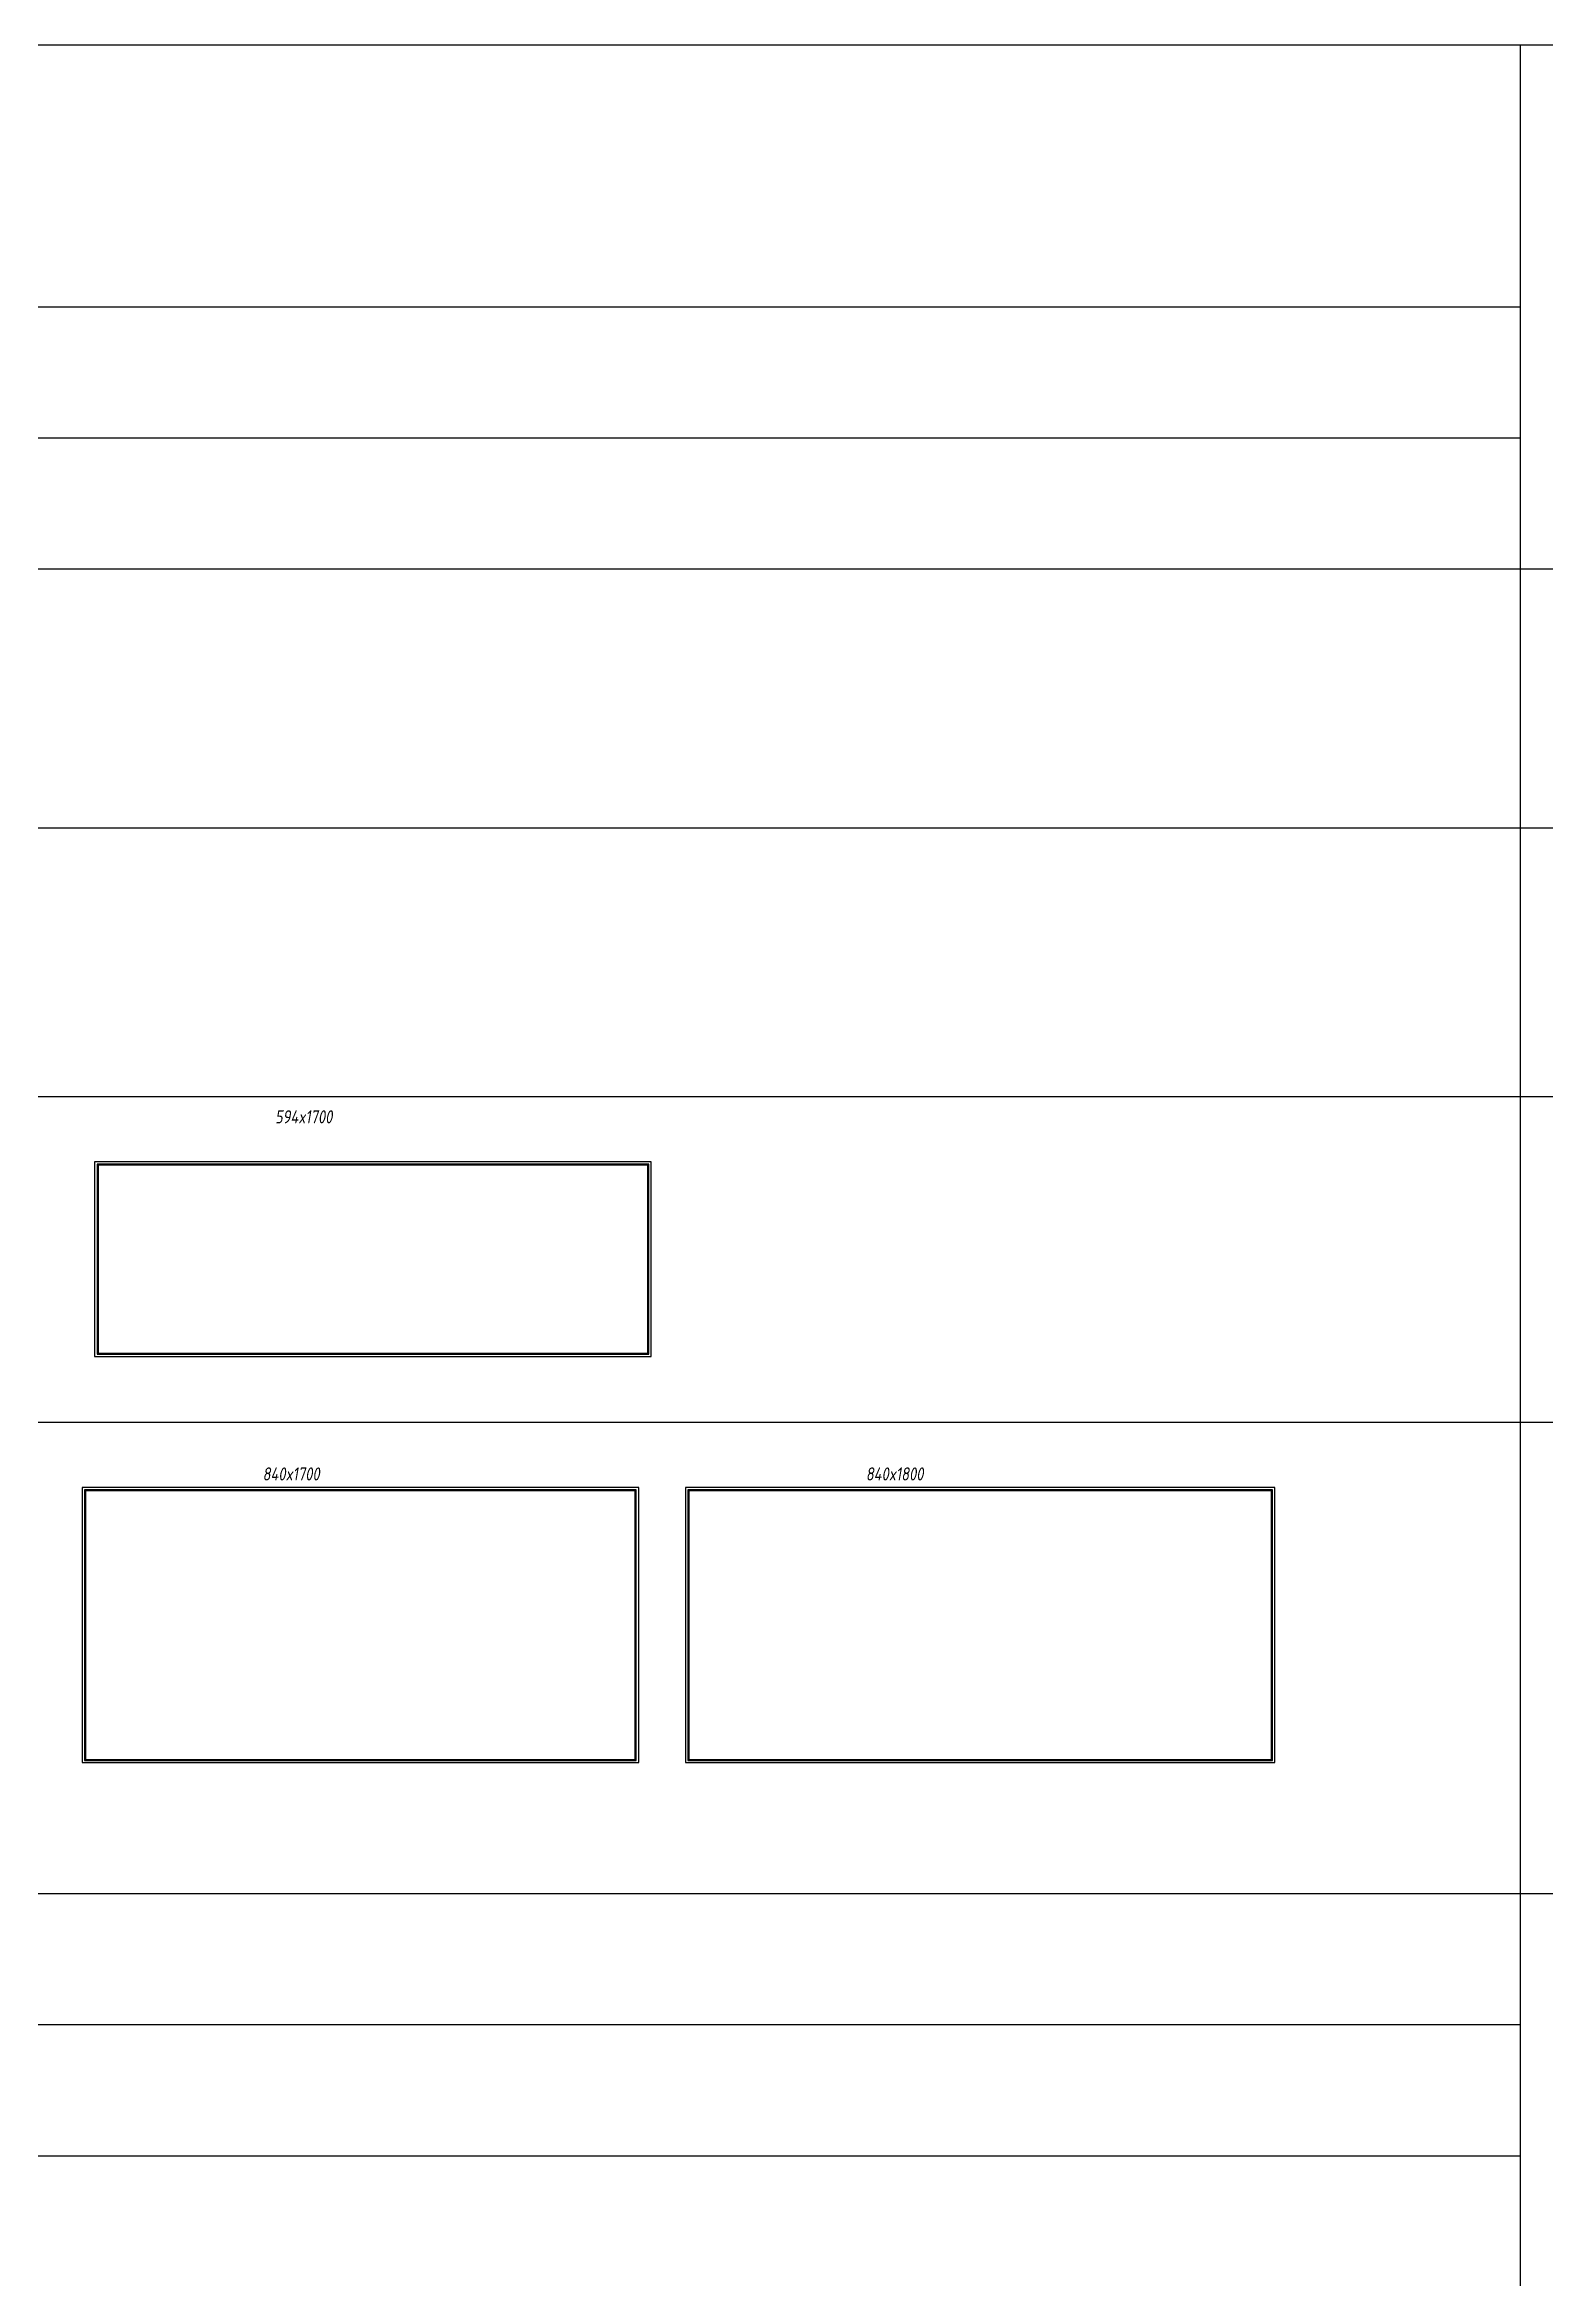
# Paper-space layout 'Layout1' of a CAD drawing. Extents: x 1062 to 21562, y 6 to 13651.
# Drawn here: x 13556 to 18142, y 6829 to 13651 of the extents above; entities that cross this region are included whole.
import ezdxf
from ezdxf.enums import TextEntityAlignment as Align

# ---------------------------------------------------------------- set-up
doc = ezdxf.new("R2010")
doc.units = 0
doc.header["$MEASUREMENT"] = 0
for name, color, linetype in [('FS_CIENKA', 4, 'Continuous'), ('FS_Opis', 6, 'Continuous'), ('FS_RAMKA', 7, 'Continuous')]:
    doc.layers.add(name, color=color, linetype=linetype)
doc.styles.add('KB 1_200', font='isocpeur.ttf', dxfattribs={"width": 0.8, "height": 48})
doc.styles.add('KB tabelka 21', font='isocpeur.ttf', dxfattribs={"height": 15})

# ---------------------------------------------------------------- blocks, each defined once
blk = doc.blocks.new('A0 840x1800')
at = {"layer": 'FS_RAMKA', "color": 5}
for p, q in [((8963, -50), (38, -50)), ((38, -300), (52, -300)), ((52, -35), (52, -4165)), ((302, -50), (302, -35)), ((552, -50), (552, -35)), ((802, -50), (802, -35)), ((1052, -50), (1052, -35)), ((1300, -50), (1300, -35)), ((1550, -50), (1550, -35)), ((1800, -50), (1800, -35)), ((2050, -50), (2050, -35)), ((2300, -50), (2300, -35)), ((2550, -50), (2550, -35)), ((2800, -50), (2800, -35)), ((3050, -50), (3050, -35)), ((3300, -50), (3300, -35)), ((3550, -50), (3550, -35)), ((3800, -50), (3800, -35)), ((4050, -50), (4050, -35)), ((4300, -50), (4300, -35)), ((4550, -50), (4550, -35)), ((4800, -50), (4800, -35)), ((5050, -50), (5050, -35)), ((5300, -50), (5300, -35)), ((5550, -50), (5550, -35)), ((5800, -50), (5800, -35)), ((6050, -50), (6050, -35)), ((6300, -50), (6300, -35)), ((6550, -50), (6550, -35)), ((6800, -50), (6800, -35)), ((7050, -50), (7050, -35)), ((7300, -50), (7300, -35)), ((7550, -50), (7550, -35)), ((7800, -50), (7800, -35)), ((8050, -50), (8050, -35)), ((8300, -50), (8300, -35)), ((8550, -50), (8550, -35)), ((8800, -50), (8800, -35)), ((8948, -4165), (8948, -35)), ((8948, -300), (8963, -300)), ((38, -550), (52, -550)), ((8948, -550), (8963, -550)), ((38, -800), (52, -800)), ((8948, -800), (8963, -800)), ((38, -1050), (52, -1050)), ((38, -1300), (52, -1300)), ((8948, -1050), (8963, -1050)), ((8948, -1300), (8963, -1300)), ((38, -1550), (52, -1550)), ((8948, -1550), (8963, -1550)), ((38, -1796), (52, -1796)), ((38, -2046), (52, -2046)), ((8948, -1796), (8963, -1796)), ((8948, -2046), (8963, -2046)), ((38, -2296), (52, -2296)), ((8948, -2296), (8963, -2296)), ((38, -2546), (52, -2546)), ((8948, -2546), (8963, -2546)), ((38, -2796), (52, -2796)), ((38, -3046), (52, -3046)), ((8948, -2796), (8963, -2796)), ((8948, -3046), (8963, -3046)), ((38, -3296), (52, -3296)), ((8948, -3296), (8963, -3296)), ((38, -3546), (52, -3546)), ((8948, -3546), (8963, -3546)), ((38, -3796), (52, -3796)), ((38, -4046), (52, -4046)), ((8948, -3796), (8963, -3796)), ((8948, -4046), (8963, -4046)), ((38, -4150), (8963, -4150)), ((302, -4165), (302, -4150)), ((552, -4165), (552, -4150)), ((802, -4165), (802, -4150)), ((1052, -4165), (1052, -4150)), ((1300, -4165), (1300, -4150)), ((1550, -4165), (1550, -4150)), ((1800, -4165), (1800, -4150)), ((2050, -4165), (2050, -4150)), ((2300, -4165), (2300, -4150)), ((2550, -4165), (2550, -4150)), ((2800, -4165), (2800, -4150)), ((3050, -4165), (3050, -4150)), ((3300, -4165), (3300, -4150)), ((3550, -4165), (3550, -4150)), ((3800, -4165), (3800, -4150)), ((4050, -4165), (4050, -4150)), ((4300, -4165), (4300, -4150)), ((4550, -4165), (4550, -4150)), ((4800, -4165), (4800, -4150)), ((5050, -4165), (5050, -4150)), ((5300, -4165), (5300, -4150)), ((5550, -4165), (5550, -4150)), ((5800, -4165), (5800, -4150)), ((6050, -4165), (6050, -4150)), ((6300, -4165), (6300, -4150)), ((6550, -4165), (6550, -4150)), ((6800, -4165), (6800, -4150)), ((7050, -4165), (7050, -4150)), ((7300, -4165), (7300, -4150)), ((7550, -4165), (7550, -4150)), ((7800, -4165), (7800, -4150)), ((8050, -4165), (8050, -4150)), ((8300, -4165), (8300, -4150)), ((8550, -4165), (8550, -4150)), ((8800, -4165), (8800, -4150))]:
    blk.add_line(p, q, dxfattribs=at)
at = {"layer": 'FS_RAMKA'}
blk.add_lwpolyline([(0, 0), (0, -4200), (9000, -4200), (9000, 0)], close=True, dxfattribs=at)
at = {"layer": 'FS_RAMKA', "color": 5}
blk.add_lwpolyline([(38, -35), (38, -4165), (8963, -4165), (8963, -35)], close=True, dxfattribs=at)
at = {"layer": 'FS_RAMKA', "color": 5, "style": 'KB tabelka 21'}
for s, p in [('1', (45, -175)), ('A', (178, -42)), ('B', (428, -42)), ('C', (678, -42)), ('D', (928, -42)), ('E', (1175, -42)), ('F', (1425, -42)), ('G', (1675, -42)), ('H', (1925, -42)), ('I', (2175, -42)), ('J', (2425, -42)), ('K', (2675, -42)), ('L', (2925, -42)), ('M', (3175, -42)), ('N', (3425, -42)), ('O', (3675, -42)), ('P', (3925, -42)), ('Q', (4175, -42)), ('R', (4425, -42)), ('S', (4675, -42)), ('T', (4925, -42)), ('U', (5175, -42)), ('V', (5425, -42)), ('W', (5675, -42)), ('X', (5925, -42)), ('Y', (6175, -42)), ('Z', (6425, -42)), ('A1', (6675, -42)), ('B1', (6925, -42)), ('C1', (7175, -42)), ('D1', (7425, -42)), ('E1', (7675, -42)), ('F1', (7925, -42)), ('G1', (8175, -42)), ('H1', (8425, -42)), ('I1', (8675, -42)), ('J1', (8885, -42)), ('1', (8955, -175)), ('2', (45, -425)), ('3', (45, -675)), ('2', (8955, -425)), ('3', (8955, -675)), ('4', (45, -925)), ('4', (8955, -925)), ('5', (45, -1175)), ('5', (8955, -1175)), ('5', (45, -1425)), ('6', (45, -1425)), ('7', (45, -1675)), ('5', (8955, -1425)), ('6', (8955, -1425)), ('7', (8955, -1675)), ('8', (45, -1921)), ('8', (8955, -1921)), ('9', (45, -2171)), ('9', (8955, -2171)), ('10', (45, -2421)), ('11', (45, -2671)), ('10', (8955, -2421)), ('11', (8955, -2671)), ('12', (45, -2921)), ('12', (8955, -2921)), ('13', (45, -3171)), ('13', (8955, -3171)), ('14', (45, -3421)), ('15', (45, -3671)), ('14', (8955, -3421)), ('15', (8955, -3671)), ('16', (45, -3921)), ('16', (8955, -3921)), ('17', (45, -4098)), ('A', (178, -4158)), ('B', (428, -4158)), ('C', (678, -4158)), ('D', (928, -4158)), ('E', (1175, -4158)), ('F', (1425, -4158)), ('G', (1675, -4158)), ('H', (1925, -4158)), ('I', (2175, -4158)), ('J', (2425, -4158)), ('K', (2675, -4158)), ('L', (2925, -4158)), ('M', (3175, -4158)), ('N', (3425, -4158)), ('O', (3675, -4158)), ('P', (3925, -4158)), ('Q', (4175, -4158)), ('R', (4425, -4158)), ('S', (4675, -4158)), ('T', (4925, -4158)), ('U', (5175, -4158)), ('V', (5425, -4158)), ('W', (5675, -4158)), ('X', (5925, -4158)), ('Y', (6175, -4158)), ('Z', (6425, -4158)), ('A1', (6675, -4158)), ('B1', (6925, -4158)), ('C1', (7175, -4158)), ('D1', (7425, -4158)), ('E1', (7675, -4158)), ('F1', (7925, -4158)), ('G1', (8175, -4158)), ('H1', (8425, -4158)), ('I1', (8675, -4158)), ('J1', (8885, -4158)), ('17', (8955, -4098))]:
    blk.add_text(s, height=8, dxfattribs=at).set_placement(p, align=Align.MIDDLE_CENTER)
blk = doc.blocks.new('A1 594x1700')
at = {"layer": 'FS_RAMKA', "color": 5}
for p, q in [((8462, -50), (38, -50)), ((38, -300), (52, -300)), ((52, -35), (52, -2935)), ((302, -50), (302, -35)), ((552, -50), (552, -35)), ((802, -50), (802, -35)), ((1052, -50), (1052, -35)), ((1300, -50), (1300, -35)), ((1550, -50), (1550, -35)), ((1800, -50), (1800, -35)), ((2050, -50), (2050, -35)), ((2300, -50), (2300, -35)), ((2550, -50), (2550, -35)), ((2800, -50), (2800, -35)), ((3050, -50), (3050, -35)), ((3300, -50), (3300, -35)), ((3550, -50), (3550, -35)), ((3800, -50), (3800, -35)), ((4050, -50), (4050, -35)), ((4300, -50), (4300, -35)), ((4550, -50), (4550, -35)), ((4800, -50), (4800, -35)), ((5050, -50), (5050, -35)), ((5300, -50), (5300, -35)), ((5550, -50), (5550, -35)), ((5800, -50), (5800, -35)), ((6050, -50), (6050, -35)), ((6300, -50), (6300, -35)), ((6550, -50), (6550, -35)), ((6800, -50), (6800, -35)), ((7050, -50), (7050, -35)), ((7300, -50), (7300, -35)), ((7550, -50), (7550, -35)), ((7800, -50), (7800, -35)), ((8050, -50), (8050, -35)), ((8300, -50), (8300, -35)), ((8448, -2935), (8448, -35)), ((8448, -300), (8462, -300)), ((38, -550), (52, -550)), ((8448, -550), (8462, -550)), ((38, -800), (52, -800)), ((8448, -800), (8462, -800)), ((38, -1050), (52, -1050)), ((38, -1300), (52, -1300)), ((8448, -1050), (8462, -1050)), ((8448, -1300), (8462, -1300)), ((38, -1550), (52, -1550)), ((8448, -1550), (8462, -1550)), ((38, -1796), (52, -1796)), ((38, -2046), (52, -2046)), ((8448, -1796), (8462, -1796)), ((8448, -2046), (8462, -2046)), ((38, -2296), (52, -2296)), ((8448, -2296), (8462, -2296)), ((38, -2546), (52, -2546)), ((8448, -2546), (8462, -2546)), ((38, -2796), (52, -2796)), ((38, -2920), (8462, -2920)), ((302, -2935), (302, -2920)), ((552, -2935), (552, -2920)), ((802, -2935), (802, -2920)), ((1052, -2935), (1052, -2920)), ((1300, -2935), (1300, -2920)), ((1550, -2935), (1550, -2920)), ((1800, -2935), (1800, -2920)), ((2050, -2935), (2050, -2920)), ((2300, -2935), (2300, -2920)), ((2550, -2935), (2550, -2920)), ((2800, -2935), (2800, -2920)), ((3050, -2935), (3050, -2920)), ((3300, -2935), (3300, -2920)), ((3550, -2935), (3550, -2920)), ((3800, -2935), (3800, -2920)), ((4050, -2935), (4050, -2920)), ((4300, -2935), (4300, -2920)), ((4550, -2935), (4550, -2920)), ((4800, -2935), (4800, -2920)), ((5050, -2935), (5050, -2920)), ((5300, -2935), (5300, -2920)), ((5550, -2935), (5550, -2920)), ((5800, -2935), (5800, -2920)), ((6050, -2935), (6050, -2920)), ((6300, -2935), (6300, -2920)), ((6550, -2935), (6550, -2920)), ((6800, -2935), (6800, -2920)), ((7050, -2935), (7050, -2920)), ((7300, -2935), (7300, -2920)), ((7550, -2935), (7550, -2920)), ((7800, -2935), (7800, -2920)), ((8050, -2935), (8050, -2920)), ((8300, -2935), (8300, -2920)), ((8448, -2796), (8462, -2796))]:
    blk.add_line(p, q, dxfattribs=at)
at = {"layer": 'FS_RAMKA'}
blk.add_lwpolyline([(0, 0), (0, -2970), (8500, -2970), (8500, 0)], close=True, dxfattribs=at)
at = {"layer": 'FS_RAMKA', "color": 5}
blk.add_lwpolyline([(38, -35), (38, -2935), (8462, -2935), (8462, -35)], close=True, dxfattribs=at)
at = {"layer": 'FS_RAMKA', "color": 5, "style": 'KB tabelka 21'}
for s, p in [('1', (45, -175)), ('A', (178, -42)), ('B', (428, -42)), ('C', (678, -42)), ('D', (928, -42)), ('E', (1175, -42)), ('F', (1425, -42)), ('G', (1675, -42)), ('H', (1925, -42)), ('I', (2175, -42)), ('J', (2425, -42)), ('K', (2675, -42)), ('L', (2925, -42)), ('M', (3175, -42)), ('N', (3425, -42)), ('O', (3675, -42)), ('P', (3925, -42)), ('Q', (4175, -42)), ('R', (4425, -42)), ('S', (4675, -42)), ('T', (4925, -42)), ('U', (5175, -42)), ('V', (5425, -42)), ('W', (5675, -42)), ('X', (5925, -42)), ('Y', (6175, -42)), ('Z', (6425, -42)), ('A1', (6675, -42)), ('B1', (6925, -42)), ('C1', (7175, -42)), ('D1', (7425, -42)), ('E1', (7675, -42)), ('F1', (7925, -42)), ('G1', (8175, -42)), ('H1', (8380, -42)), ('1', (8455, -175)), ('2', (45, -425)), ('3', (45, -675)), ('2', (8455, -425)), ('3', (8455, -675)), ('4', (45, -925)), ('4', (8455, -925)), ('5', (45, -1175)), ('5', (8455, -1175)), ('5', (45, -1425)), ('6', (45, -1425)), ('7', (45, -1675)), ('5', (8455, -1425)), ('6', (8455, -1425)), ('7', (8455, -1675)), ('8', (45, -1921)), ('8', (8455, -1921)), ('9', (45, -2171)), ('9', (8455, -2171)), ('10', (45, -2421)), ('11', (45, -2671)), ('10', (8455, -2421)), ('11', (8455, -2671)), ('12', (45, -2858)), ('A', (178, -2928)), ('B', (428, -2928)), ('C', (678, -2928)), ('D', (928, -2928)), ('E', (1175, -2928)), ('F', (1425, -2928)), ('G', (1675, -2928)), ('H', (1925, -2928)), ('I', (2175, -2928)), ('J', (2425, -2928)), ('K', (2675, -2928)), ('L', (2925, -2928)), ('M', (3175, -2928)), ('N', (3425, -2928)), ('O', (3675, -2928)), ('P', (3925, -2928)), ('Q', (4175, -2928)), ('R', (4425, -2928)), ('S', (4675, -2928)), ('T', (4925, -2928)), ('U', (5175, -2928)), ('V', (5425, -2928)), ('W', (5675, -2928)), ('X', (5925, -2928)), ('Y', (6175, -2928)), ('Z', (6425, -2928)), ('A1', (6675, -2928)), ('B1', (6925, -2928)), ('C1', (7175, -2928)), ('D1', (7425, -2928)), ('E1', (7675, -2928)), ('F1', (7925, -2928)), ('G1', (8175, -2928)), ('H1', (8380, -2928)), ('12', (8455, -2858))]:
    blk.add_text(s, height=8, dxfattribs=at).set_placement(p, align=Align.MIDDLE_CENTER)
blk = doc.blocks.new('A0 840x1700')
at = {"layer": 'FS_RAMKA', "color": 5}
for p, q in [((8462, -50), (38, -50)), ((38, -300), (52, -300)), ((52, -35), (52, -4165)), ((302, -50), (302, -35)), ((552, -50), (552, -35)), ((802, -50), (802, -35)), ((1052, -50), (1052, -35)), ((1300, -50), (1300, -35)), ((1550, -50), (1550, -35)), ((1800, -50), (1800, -35)), ((2050, -50), (2050, -35)), ((2300, -50), (2300, -35)), ((2550, -50), (2550, -35)), ((2800, -50), (2800, -35)), ((3050, -50), (3050, -35)), ((3300, -50), (3300, -35)), ((3550, -50), (3550, -35)), ((3800, -50), (3800, -35)), ((4050, -50), (4050, -35)), ((4300, -50), (4300, -35)), ((4550, -50), (4550, -35)), ((4800, -50), (4800, -35)), ((5050, -50), (5050, -35)), ((5300, -50), (5300, -35)), ((5550, -50), (5550, -35)), ((5800, -50), (5800, -35)), ((6050, -50), (6050, -35)), ((6300, -50), (6300, -35)), ((6550, -50), (6550, -35)), ((6800, -50), (6800, -35)), ((7050, -50), (7050, -35)), ((7300, -50), (7300, -35)), ((7550, -50), (7550, -35)), ((7800, -50), (7800, -35)), ((8050, -50), (8050, -35)), ((8300, -50), (8300, -35)), ((8447, -4165), (8447, -35)), ((8447, -300), (8462, -300)), ((38, -550), (52, -550)), ((8447, -550), (8462, -550)), ((38, -800), (52, -800)), ((8447, -800), (8462, -800)), ((38, -1050), (52, -1050)), ((38, -1300), (52, -1300)), ((8447, -1050), (8462, -1050)), ((8447, -1300), (8462, -1300)), ((38, -1550), (52, -1550)), ((8447, -1550), (8462, -1550)), ((38, -1796), (52, -1796)), ((38, -2046), (52, -2046)), ((8447, -1796), (8462, -1796)), ((8447, -2046), (8462, -2046)), ((38, -2296), (52, -2296)), ((8447, -2296), (8462, -2296)), ((38, -2546), (52, -2546)), ((8447, -2546), (8462, -2546)), ((38, -2796), (52, -2796)), ((38, -3046), (52, -3046)), ((8447, -2796), (8462, -2796)), ((8447, -3046), (8462, -3046)), ((38, -3296), (52, -3296)), ((8447, -3296), (8462, -3296)), ((38, -3546), (52, -3546)), ((8447, -3546), (8462, -3546)), ((38, -3796), (52, -3796)), ((38, -4046), (52, -4046)), ((8447, -3796), (8462, -3796)), ((8447, -4046), (8462, -4046)), ((38, -4150), (8462, -4150)), ((302, -4165), (302, -4150)), ((552, -4165), (552, -4150)), ((802, -4165), (802, -4150)), ((1052, -4165), (1052, -4150)), ((1300, -4165), (1300, -4150)), ((1550, -4165), (1550, -4150)), ((1800, -4165), (1800, -4150)), ((2050, -4165), (2050, -4150)), ((2300, -4165), (2300, -4150)), ((2550, -4165), (2550, -4150)), ((2800, -4165), (2800, -4150)), ((3050, -4165), (3050, -4150)), ((3300, -4165), (3300, -4150)), ((3550, -4165), (3550, -4150)), ((3800, -4165), (3800, -4150)), ((4050, -4165), (4050, -4150)), ((4300, -4165), (4300, -4150)), ((4550, -4165), (4550, -4150)), ((4800, -4165), (4800, -4150)), ((5050, -4165), (5050, -4150)), ((5300, -4165), (5300, -4150)), ((5550, -4165), (5550, -4150)), ((5800, -4165), (5800, -4150)), ((6050, -4165), (6050, -4150)), ((6300, -4165), (6300, -4150)), ((6550, -4165), (6550, -4150)), ((6800, -4165), (6800, -4150)), ((7050, -4165), (7050, -4150)), ((7300, -4165), (7300, -4150)), ((7550, -4165), (7550, -4150)), ((7800, -4165), (7800, -4150)), ((8050, -4165), (8050, -4150)), ((8300, -4165), (8300, -4150))]:
    blk.add_line(p, q, dxfattribs=at)
at = {"layer": 'FS_RAMKA'}
blk.add_lwpolyline([(0, 0), (0, -4200), (8500, -4200), (8500, 0)], close=True, dxfattribs=at)
at = {"layer": 'FS_RAMKA', "color": 5}
blk.add_lwpolyline([(38, -35), (38, -4165), (8462, -4165), (8462, -35)], close=True, dxfattribs=at)
at = {"layer": 'FS_RAMKA', "color": 5, "style": 'KB tabelka 21'}
for s, p in [('1', (45, -175)), ('A', (178, -42)), ('B', (428, -42)), ('C', (678, -42)), ('D', (928, -42)), ('E', (1175, -42)), ('F', (1425, -42)), ('G', (1675, -42)), ('H', (1925, -42)), ('I', (2175, -42)), ('J', (2425, -42)), ('K', (2675, -42)), ('L', (2925, -42)), ('M', (3175, -42)), ('N', (3425, -42)), ('O', (3675, -42)), ('P', (3925, -42)), ('Q', (4175, -42)), ('R', (4425, -42)), ('S', (4675, -42)), ('T', (4925, -42)), ('U', (5175, -42)), ('V', (5425, -42)), ('W', (5675, -42)), ('X', (5925, -42)), ('Y', (6175, -42)), ('Z', (6425, -42)), ('A1', (6675, -42)), ('B1', (6925, -42)), ('C1', (7175, -42)), ('D1', (7425, -42)), ('E1', (7675, -42)), ('F1', (7925, -42)), ('G1', (8175, -42)), ('H1', (8425, -42)), ('1', (8455, -175)), ('2', (45, -425)), ('3', (45, -675)), ('2', (8455, -425)), ('3', (8455, -675)), ('4', (45, -925)), ('4', (8455, -925)), ('5', (45, -1175)), ('5', (8455, -1175)), ('5', (45, -1425)), ('6', (45, -1425)), ('7', (45, -1675)), ('5', (8455, -1425)), ('6', (8455, -1425)), ('7', (8455, -1675)), ('8', (45, -1921)), ('8', (8455, -1921)), ('9', (45, -2171)), ('9', (8455, -2171)), ('10', (45, -2421)), ('11', (45, -2671)), ('10', (8455, -2421)), ('11', (8455, -2671)), ('12', (45, -2921)), ('12', (8455, -2921)), ('13', (45, -3171)), ('13', (8455, -3171)), ('14', (45, -3421)), ('15', (45, -3671)), ('14', (8455, -3421)), ('15', (8455, -3671)), ('16', (45, -3921)), ('16', (8455, -3921)), ('17', (45, -4098)), ('A', (178, -4158)), ('B', (428, -4158)), ('C', (678, -4158)), ('D', (928, -4158)), ('E', (1175, -4158)), ('F', (1425, -4158)), ('G', (1675, -4158)), ('H', (1925, -4158)), ('I', (2175, -4158)), ('J', (2425, -4158)), ('K', (2675, -4158)), ('L', (2925, -4158)), ('M', (3175, -4158)), ('N', (3425, -4158)), ('O', (3675, -4158)), ('P', (3925, -4158)), ('Q', (4175, -4158)), ('R', (4425, -4158)), ('S', (4675, -4158)), ('T', (4925, -4158)), ('U', (5175, -4158)), ('V', (5425, -4158)), ('W', (5675, -4158)), ('X', (5925, -4158)), ('Y', (6175, -4158)), ('Z', (6425, -4158)), ('A1', (6675, -4158)), ('B1', (6925, -4158)), ('C1', (7175, -4158)), ('D1', (7425, -4158)), ('E1', (7675, -4158)), ('F1', (7925, -4158)), ('G1', (8175, -4158)), ('H1', (8425, -4158)), ('17', (8455, -4098))]:
    blk.add_text(s, height=8, dxfattribs=at).set_placement(p, align=Align.MIDDLE_CENTER)

psp = doc.layouts.get("Layout1")

# ---------------------------------------------------------------- linework, layer by layer
at = {"layer": 'FS_CIENKA'}
for p, q in [((1062.4, 11260.2), (21562.4, 11260.2)), ((1062.4, 10440.2), (21562.4, 10440.2)), ((1062.4, 9446.2), (21562.4, 9446.2))]:
    psp.add_line(p, q, dxfattribs=at)
at = {"layer": 'FS_RAMKA'}
for points in [[(2062.4, 13651.3), (21562.4, 13651.3)], [(18062.4, 13651.3), (18062.4, 6.2)], [(2062.4, 12851.3), (18062.4, 12851.3)], [(2062.4, 12451.3), (18062.4, 12451.3)], [(1062.4, 12051.3), (21562.4, 12051.3)], [(1062.4, 8006.2), (21562.4, 8006.2)], [(2062.4, 7606.2), (18062.4, 7606.2)], [(1062.4, 7206.2), (18062.4, 7206.2)]]:
    psp.add_lwpolyline(points, dxfattribs=at)

# ---------------------------------------------------------------- block references
at = {"xscale": 0.2, "yscale": 0.2, "zscale": 0.2}
for name, p in [('A1 594x1700', (13709, 10240.2)), ('A0 840x1700', (13670.9, 9246.2)), ('A0 840x1800', (15513.2, 9246.2))]:
    psp.add_blockref(name, p, dxfattribs=at)

# ---------------------------------------------------------------- texts
at = {"layer": 'FS_Opis', "color": 1, "ltscale": 3, "style": 'KB 1_200', "oblique": 10, "width": 0.8}
for s, p in [('594x1700', (14260.1, 10358)), ('840x1700', (14222, 9267.6)), ('840x1800', (16064.3, 9267.6))]:
    psp.add_text(s, height=40, dxfattribs=at).set_placement(p)

doc.saveas('drawing.dxf')
